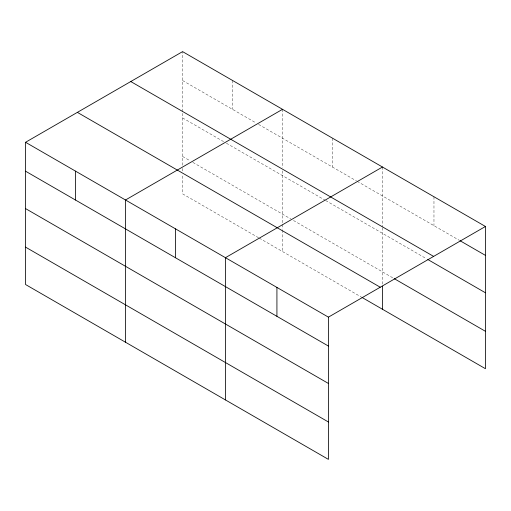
<?xml version="1.0" encoding="UTF-8"?>
<svg xmlns="http://www.w3.org/2000/svg" width="511" height="511" viewBox="0 0 511 511"><rect width="100%" height="100%" fill="white"/><g stroke="black" fill="none" stroke-linecap="round" stroke-linejoin="round"><path stroke-width="0.38" stroke-dasharray="2.56 1.92" d="M182.587 165.213L182.587 112.363M182.587 111.564L182.587 51.624M182.587 80.534L255.839 122.819M258.572 124.403L356.467 180.92M357.151 181.316L459.363 240.33M182.587 117.932L223.665 141.643M226.399 143.227L324.977 200.133M325.66 200.529L426.41 258.7M182.587 156.462L190.118 160.805M192.858 162.389L290.746 218.906M293.486 220.484L393.464 278.208M258.572 237.724L182.587 193.854L182.587 174.762M259.256 238.12L361.258 297.012M433.967 196.754L433.967 225.664M382.477 167.027L382.477 226.967M382.477 227.765L382.477 284.595M332.508 138.174L332.508 167.084M282.532 109.322L282.532 167.678M282.532 170.859L282.532 223.709M282.532 224.508L282.532 229.279M282.532 230.078L282.532 251.559M232.562 80.476L232.562 109.386M182.587 168.394L182.587 171.575"/><path stroke-width="0.77" d="M25.55 142.288L328.413 317.146L328.413 459.376L25.55 284.525L25.55 142.288L182.587 51.624L485.45 226.475L485.45 368.712L361.941 297.402M282.532 109.322L125.495 199.993L125.495 342.223M382.477 167.027L225.44 257.691L225.44 399.928M328.413 317.146L485.45 226.475M460.047 240.726L485.45 255.385M130.765 81.543L433.628 256.394M427.784 259.492L485.45 292.784M394.147 278.604L485.45 331.313M77.372 112.369L380.235 287.22M25.55 171.198L328.413 346.056M25.55 208.597L328.413 383.448M25.55 247.126L328.413 421.984M382.477 286.186L382.477 309.264M276.924 287.418L276.924 316.328M175.465 228.839L175.465 257.755M75.519 171.14L75.519 200.05"/></g></svg>
